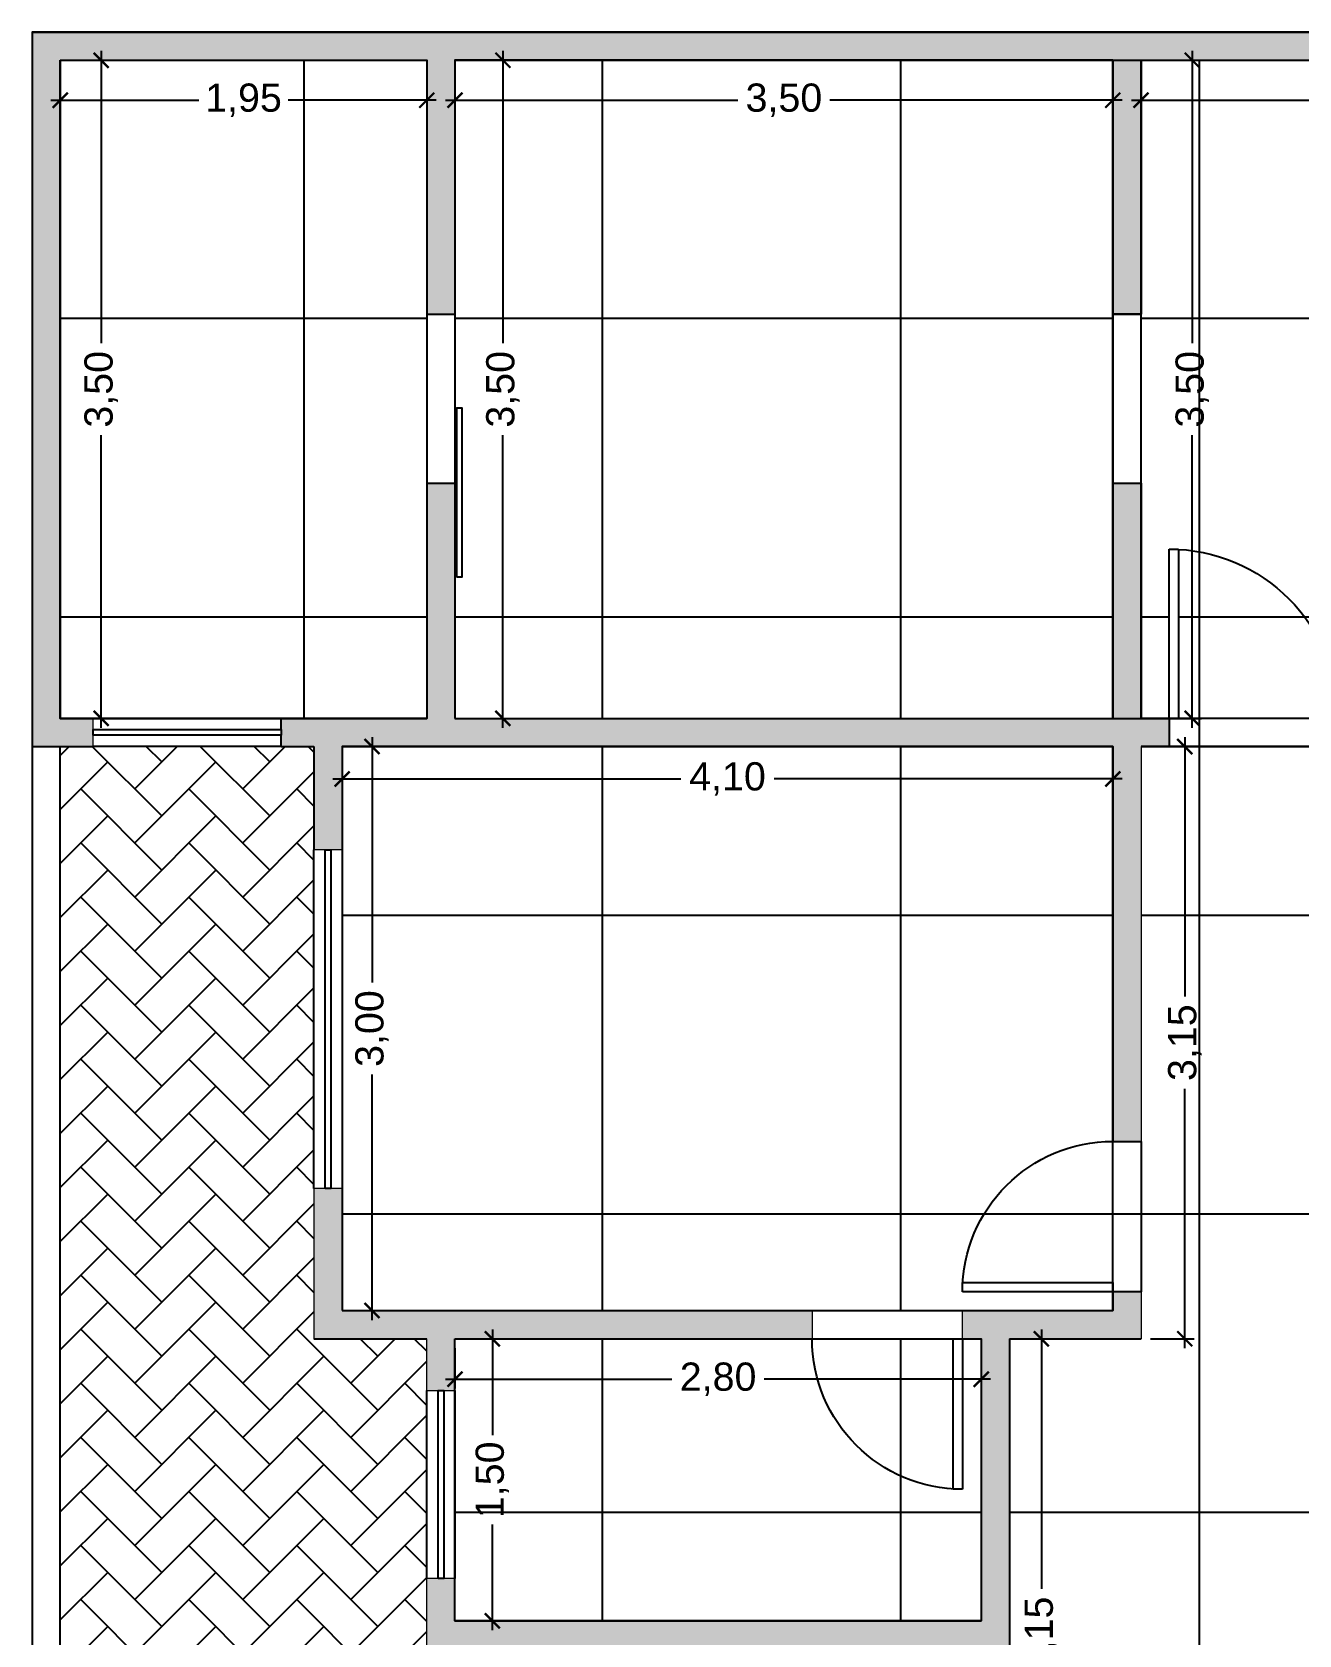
# Model space of a CAD drawing. Header units: metres. Extents: x 2690 to 3939, y 743 to 1123.
# Drawn here: x 3899.04 to 3905.78, y 791.51 to 800.04 of the extents above; entities that cross this region are included whole.
import ezdxf

# ---------------------------------------------------------------- set-up
doc = ezdxf.new("R2010")
doc.units = ezdxf.units.M
doc.set_wipeout_variables(frame=1)
doc.header["$PDMODE"] = 35
for name, color, linetype in [('001', 1, 'Continuous'), ('01', 1, 'Continuous'), ('02', 2, 'Continuous'), ('03', 3, 'Continuous'), ('04', 4, 'Continuous'), ('_a const_hum', 253, 'Continuous'), ('_parede int', 4, 'Continuous'), ('A CONSTRUIR', 10, 'Continuous'), ('caixilho', 2, 'Continuous')]:
    doc.layers.add(name, color=color, linetype=linetype)
doc.layers.add('ALVENARIA', color=4, linetype='Continuous', lineweight=18)
doc.styles.add('ARIAL', font='arial.ttf')
doc.dimstyles.new('SALVADOR 1-100 LC', dxfattribs={"dimtxt": 0.15, "dimasz": 0.08, "dimexe": 0.05, "dimexo": 0.05, "dimgap": 0.05, "dimtad": 0, "dimzin": 0, "dimtxsty": 'ARIAL', "dimblk": 'ARCHTICK', "dimcen": 0, "dimdle": 0.05, "dimclrd": 252, "dimclre": 252, "dimclrt": 2, "dimadec": 0, "dimazin": 0, "dimtfac": 1, "dimtofl": 0, "dimtmove": 0, "dimatfit": 3, "dimldrblk": 'OPEN30', "dimfxl": 0, "dimtolj": 1, "dimtzin": 0, "dimlwd": 25, "dimlwe": 25, "dimarcsym": 0})

# ---------------------------------------------------------------- blocks, each defined once
blk = doc.blocks.new('*U4')
at = {"layer": '02'}
for p, q in [((-0.05, 0.8), (-0.05, 0)), ((0, 0.8), (-0.05, 0.8)), ((0, 0), (0, 0.8)), ((-0.05, 0), (0, 0))]:
    blk.add_line(p, q, dxfattribs=at)
at = {"layer": '02', "ltscale": 0.05}
blk.add_arc((0, 0), 0.8, 90, 180, dxfattribs=at)
blk = doc.blocks.new('*U3')
at = {"layer": '02'}
for p, q in [((-0.05, 0.9), (-0.05, 0)), ((0, 0.9), (-0.05, 0.9)), ((0, 0), (0, 0.9)), ((-0.05, 0), (0, 0))]:
    blk.add_line(p, q, dxfattribs=at)
at = {"layer": '02', "ltscale": 0.05}
blk.add_arc((0, 0), 0.9, 90, 180, dxfattribs=at)
blk = doc.blocks.new('_ArchTick')
at = {"color": 0, "linetype": 'ByBlock', "const_width": 0.15}
blk.add_lwpolyline([(-0.5, -0.5), (0.5, 0.5)], dxfattribs=at)
blk = doc.blocks.new('*D699')
at = {"layer": '001', "color": 252, "linetype": 'Continuous', "lineweight": 25, "transparency": 16777216}
for p, q in [((3901.3406, 793.0857), (3901.5395, 793.0857)), ((3901.4895, 793.1357), (3901.4895, 792.5732)), ((3901.4895, 791.5357), (3901.4895, 792.0982)), ((3901.3406, 791.5857), (3901.5395, 791.5857))]:
    blk.add_line(p, q, dxfattribs=at)
at = {"layer": 'DEFPOINTS', "color": 0, "transparency": 16777216}
for p in [(3901.2906, 793.0857), (3901.4895, 793.0857), (3901.2906, 791.5857)]:
    blk.add_point(p, dxfattribs=at)
at = {"layer": '001', "color": 252, "lineweight": 25, "transparency": 16777216, "xscale": 0.08, "yscale": 0.08, "zscale": 0.08}
for p, rotation in [((3901.4895, 793.0857), 90), ((3901.4895, 791.5857), 270)]:
    blk.add_blockref('_ArchTick', p, dxfattribs=dict(at, rotation=rotation))
at = {"layer": '001', "color": 2, "transparency": 16777216, "insert": (3901.4895, 792.3357), "char_height": 0.15, "attachment_point": 5, "rotation": 90, "style": 'ARIAL'}
blk.add_mtext('\\A1;1,50', dxfattribs=at)
blk = doc.blocks.new('_Open30')
at = {"color": 0, "linetype": 'ByBlock', "lineweight": -2}
for p, q in [((-1, 0.27), (0, 0)), ((0, 0), (-1, -0.27)), ((0, 0), (-1, 0))]:
    blk.add_line(p, q, dxfattribs=at)
blk = doc.blocks.new('*D700')
at = {"layer": '001', "color": 252, "linetype": 'Continuous', "lineweight": 25, "transparency": 16777216}
for p, q in [((3901.2906, 793.0357), (3901.2906, 792.8206)), ((3904.0906, 793.0357), (3904.0906, 792.8206)), ((3901.2406, 792.8706), (3902.4447, 792.8706)), ((3904.1406, 792.8706), (3902.9364, 792.8706))]:
    blk.add_line(p, q, dxfattribs=at)
at = {"layer": 'DEFPOINTS', "color": 0, "transparency": 16777216}
for p in [(3901.2906, 793.0857), (3904.0906, 793.0857), (3904.0906, 792.8706)]:
    blk.add_point(p, dxfattribs=at)
at = {"layer": '001', "color": 252, "lineweight": 25, "transparency": 16777216, "xscale": 0.08, "yscale": 0.08, "zscale": 0.08, "rotation": 180}
blk.add_blockref('_ArchTick', (3901.2906, 792.8706), dxfattribs=at)
at = {"layer": '001', "color": 252, "lineweight": 25, "transparency": 16777216, "xscale": 0.08, "yscale": 0.08, "zscale": 0.08}
blk.add_blockref('_ArchTick', (3904.0906, 792.8706), dxfattribs=at)
at = {"layer": '001', "color": 2, "transparency": 16777216, "insert": (3902.6906, 792.8706), "char_height": 0.15, "attachment_point": 5, "style": 'ARIAL'}
blk.add_mtext('\\A1;2,80', dxfattribs=at)
blk = doc.blocks.new('*D701')
at = {"layer": '001', "color": 252, "linetype": 'Continuous', "lineweight": 25, "transparency": 16777216}
for p, q in [((3900.7406, 796.2357), (3900.8993, 796.2357)), ((3900.8493, 796.2857), (3900.8493, 794.9802)), ((3900.8493, 793.1857), (3900.8493, 794.4912)), ((3900.7406, 793.2357), (3900.8993, 793.2357))]:
    blk.add_line(p, q, dxfattribs=at)
at = {"layer": 'DEFPOINTS', "color": 0, "transparency": 16777216}
for p in [(3900.6906, 796.2357), (3900.8493, 796.2357), (3900.6906, 793.2357)]:
    blk.add_point(p, dxfattribs=at)
at = {"layer": '001', "color": 252, "lineweight": 25, "transparency": 16777216, "xscale": 0.08, "yscale": 0.08, "zscale": 0.08}
for p, rotation in [((3900.8493, 796.2357), 90), ((3900.8493, 793.2357), 270)]:
    blk.add_blockref('_ArchTick', p, dxfattribs=dict(at, rotation=rotation))
at = {"layer": '001', "color": 2, "transparency": 16777216, "insert": (3900.8493, 794.7357), "char_height": 0.15, "attachment_point": 5, "rotation": 90, "style": 'ARIAL'}
blk.add_mtext('\\A1;3,00', dxfattribs=at)
blk = doc.blocks.new('*D702')
at = {"layer": '001', "color": 252, "linetype": 'Continuous', "lineweight": 25, "transparency": 16777216}
for p, q in [((3900.6906, 796.1857), (3900.6906, 796.0133)), ((3904.7906, 796.1857), (3904.7906, 796.0133)), ((3900.6406, 796.0633), (3902.493, 796.0633)), ((3904.8406, 796.0633), (3902.9881, 796.0633))]:
    blk.add_line(p, q, dxfattribs=at)
at = {"layer": 'DEFPOINTS', "color": 0, "transparency": 16777216}
for p in [(3900.6906, 796.2357), (3904.7906, 796.2357), (3904.7906, 796.0633)]:
    blk.add_point(p, dxfattribs=at)
at = {"layer": '001', "color": 252, "lineweight": 25, "transparency": 16777216, "xscale": 0.08, "yscale": 0.08, "zscale": 0.08, "rotation": 180}
blk.add_blockref('_ArchTick', (3900.6906, 796.0633), dxfattribs=at)
at = {"layer": '001', "color": 252, "lineweight": 25, "transparency": 16777216, "xscale": 0.08, "yscale": 0.08, "zscale": 0.08}
blk.add_blockref('_ArchTick', (3904.7906, 796.0633), dxfattribs=at)
at = {"layer": '001', "color": 2, "transparency": 16777216, "insert": (3902.7406, 796.0633), "char_height": 0.15, "attachment_point": 5, "style": 'ARIAL'}
blk.add_mtext('\\A1;4,10', dxfattribs=at)
blk = doc.blocks.new('*D708')
at = {"layer": '001', "color": 252, "linetype": 'Continuous', "lineweight": 25, "transparency": 16777216}
for p, q in [((3904.2906, 793.0857), (3904.4605, 793.0857)), ((3904.4105, 793.1357), (3904.4105, 791.756)), ((3904.4105, 789.8857), (3904.4105, 791.2654)), ((3904.2906, 789.9357), (3904.4605, 789.9357))]:
    blk.add_line(p, q, dxfattribs=at)
at = {"layer": 'DEFPOINTS', "color": 0, "transparency": 16777216}
for p in [(3904.2406, 793.0857), (3904.4105, 793.0857), (3904.2406, 789.9357)]:
    blk.add_point(p, dxfattribs=at)
at = {"layer": '001', "color": 252, "lineweight": 25, "transparency": 16777216, "xscale": 0.08, "yscale": 0.08, "zscale": 0.08}
for p, rotation in [((3904.4105, 793.0857), 90), ((3904.4105, 789.9357), 270)]:
    blk.add_blockref('_ArchTick', p, dxfattribs=dict(at, rotation=rotation))
at = {"layer": '001', "color": 2, "transparency": 16777216, "insert": (3904.4105, 791.5107), "char_height": 0.15, "attachment_point": 5, "rotation": 90, "style": 'ARIAL'}
blk.add_mtext('\\A1;3,15', dxfattribs=at)
blk = doc.blocks.new('*D704')
at = {"layer": '001', "color": 252, "linetype": 'Continuous', "lineweight": 25, "transparency": 16777216}
for p, q in [((3904.9906, 796.2357), (3905.2235, 796.2357)), ((3905.1735, 796.2857), (3905.1735, 794.906)), ((3905.1735, 793.0357), (3905.1735, 794.4154)), ((3904.9906, 793.0857), (3905.2235, 793.0857))]:
    blk.add_line(p, q, dxfattribs=at)
at = {"layer": 'DEFPOINTS', "color": 0, "transparency": 16777216}
for p in [(3904.9406, 796.2357), (3905.1735, 796.2357), (3904.9406, 793.0857)]:
    blk.add_point(p, dxfattribs=at)
at = {"layer": '001', "color": 252, "lineweight": 25, "transparency": 16777216, "xscale": 0.08, "yscale": 0.08, "zscale": 0.08}
for p, rotation in [((3905.1735, 796.2357), 90), ((3905.1735, 793.0857), 270)]:
    blk.add_blockref('_ArchTick', p, dxfattribs=dict(at, rotation=rotation))
at = {"layer": '001', "color": 2, "transparency": 16777216, "insert": (3905.1735, 794.6607), "char_height": 0.15, "attachment_point": 5, "rotation": 90, "style": 'ARIAL'}
blk.add_mtext('\\A1;3,15', dxfattribs=at)
blk = doc.blocks.new('*D713')
at = {"layer": '001', "color": 252, "linetype": 'Continuous', "lineweight": 25, "transparency": 16777216}
for p, q in [((3905.213, 799.9357), (3905.213, 798.3802)), ((3904.9906, 799.8857), (3905.263, 799.8857)), ((3905.213, 796.3357), (3905.213, 797.8912)), ((3904.9906, 796.3857), (3905.263, 796.3857))]:
    blk.add_line(p, q, dxfattribs=at)
at = {"layer": 'DEFPOINTS', "color": 0, "transparency": 16777216}
for p in [(3904.9406, 799.8857), (3905.213, 799.8857), (3904.9406, 796.3857)]:
    blk.add_point(p, dxfattribs=at)
at = {"layer": '001', "color": 252, "lineweight": 25, "transparency": 16777216, "xscale": 0.08, "yscale": 0.08, "zscale": 0.08}
for p, rotation in [((3905.213, 799.8857), 90), ((3905.213, 796.3857), 270)]:
    blk.add_blockref('_ArchTick', p, dxfattribs=dict(at, rotation=rotation))
at = {"layer": '001', "color": 2, "transparency": 16777216, "insert": (3905.213, 798.1357), "char_height": 0.15, "attachment_point": 5, "rotation": 90, "style": 'ARIAL'}
blk.add_mtext('\\A1;3,50', dxfattribs=at)
blk = doc.blocks.new('*D714')
at = {"layer": '001', "color": 252, "linetype": 'Continuous', "lineweight": 25, "transparency": 16777216}
for p, q in [((3904.9406, 799.8357), (3904.9406, 799.6231)), ((3909.5906, 799.8357), (3909.5906, 799.6231)), ((3904.8906, 799.6731), (3907.0172, 799.6731)), ((3909.6406, 799.6731), (3907.514, 799.6731))]:
    blk.add_line(p, q, dxfattribs=at)
at = {"layer": 'DEFPOINTS', "color": 0, "transparency": 16777216}
for p in [(3904.9406, 799.8857), (3909.5906, 799.8857), (3909.5906, 799.6731)]:
    blk.add_point(p, dxfattribs=at)
at = {"layer": '001', "color": 252, "lineweight": 25, "transparency": 16777216, "xscale": 0.08, "yscale": 0.08, "zscale": 0.08, "rotation": 180}
blk.add_blockref('_ArchTick', (3904.9406, 799.6731), dxfattribs=at)
at = {"layer": '001', "color": 252, "lineweight": 25, "transparency": 16777216, "xscale": 0.08, "yscale": 0.08, "zscale": 0.08}
blk.add_blockref('_ArchTick', (3909.5906, 799.6731), dxfattribs=at)
at = {"layer": '001', "color": 2, "transparency": 16777216, "insert": (3907.2656, 799.6731), "char_height": 0.15, "attachment_point": 5, "style": 'ARIAL'}
blk.add_mtext('\\A1;4,65', dxfattribs=at)
blk = doc.blocks.new('*D715')
at = {"layer": '001', "color": 252, "linetype": 'Continuous', "lineweight": 25, "transparency": 16777216}
for p, q in [((3901.2906, 799.8357), (3901.2906, 799.6231)), ((3904.7906, 799.8357), (3904.7906, 799.6231)), ((3901.2406, 799.6731), (3902.796, 799.6731)), ((3904.8406, 799.6731), (3903.2851, 799.6731))]:
    blk.add_line(p, q, dxfattribs=at)
at = {"layer": 'DEFPOINTS', "color": 0, "transparency": 16777216}
for p in [(3901.2906, 799.8857), (3904.7906, 799.8857), (3904.7906, 799.6731)]:
    blk.add_point(p, dxfattribs=at)
at = {"layer": '001', "color": 252, "lineweight": 25, "transparency": 16777216, "xscale": 0.08, "yscale": 0.08, "zscale": 0.08, "rotation": 180}
blk.add_blockref('_ArchTick', (3901.2906, 799.6731), dxfattribs=at)
at = {"layer": '001', "color": 252, "lineweight": 25, "transparency": 16777216, "xscale": 0.08, "yscale": 0.08, "zscale": 0.08}
blk.add_blockref('_ArchTick', (3904.7906, 799.6731), dxfattribs=at)
at = {"layer": '001', "color": 2, "transparency": 16777216, "insert": (3903.0406, 799.6731), "char_height": 0.15, "attachment_point": 5, "style": 'ARIAL'}
blk.add_mtext('\\A1;3,50', dxfattribs=at)
blk = doc.blocks.new('*D716')
at = {"layer": '001', "color": 252, "linetype": 'Continuous', "lineweight": 25, "transparency": 16777216}
for p, q in [((3901.5455, 799.9357), (3901.5455, 798.3802)), ((3901.3406, 799.8857), (3901.5955, 799.8857)), ((3901.5455, 796.3357), (3901.5455, 797.8912)), ((3901.3406, 796.3857), (3901.5955, 796.3857))]:
    blk.add_line(p, q, dxfattribs=at)
at = {"layer": 'DEFPOINTS', "color": 0, "transparency": 16777216}
for p in [(3901.2906, 799.8857), (3901.2906, 796.3857), (3901.5455, 796.3857)]:
    blk.add_point(p, dxfattribs=at)
at = {"layer": '001', "color": 252, "lineweight": 25, "transparency": 16777216, "xscale": 0.08, "yscale": 0.08, "zscale": 0.08}
for p, rotation in [((3901.5455, 799.8857), 90), ((3901.5455, 796.3857), 270)]:
    blk.add_blockref('_ArchTick', p, dxfattribs=dict(at, rotation=rotation))
at = {"layer": '001', "color": 2, "transparency": 16777216, "insert": (3901.5455, 798.1357), "char_height": 0.15, "attachment_point": 5, "rotation": 90, "style": 'ARIAL'}
blk.add_mtext('\\A1;3,50', dxfattribs=at)
blk = doc.blocks.new('*D717')
at = {"layer": '001', "color": 252, "linetype": 'Continuous', "lineweight": 25, "transparency": 16777216}
for p, q in [((3899.1906, 799.8357), (3899.1906, 799.6231)), ((3901.1406, 799.8357), (3901.1406, 799.6231)), ((3899.1406, 799.6731), (3899.9272, 799.6731)), ((3901.1906, 799.6731), (3900.4039, 799.6731))]:
    blk.add_line(p, q, dxfattribs=at)
at = {"layer": 'DEFPOINTS', "color": 0, "transparency": 16777216}
for p in [(3899.1906, 799.8857), (3901.1406, 799.8857), (3901.1406, 799.6731)]:
    blk.add_point(p, dxfattribs=at)
at = {"layer": '001', "color": 252, "lineweight": 25, "transparency": 16777216, "xscale": 0.08, "yscale": 0.08, "zscale": 0.08, "rotation": 180}
blk.add_blockref('_ArchTick', (3899.1906, 799.6731), dxfattribs=at)
at = {"layer": '001', "color": 252, "lineweight": 25, "transparency": 16777216, "xscale": 0.08, "yscale": 0.08, "zscale": 0.08}
blk.add_blockref('_ArchTick', (3901.1406, 799.6731), dxfattribs=at)
at = {"layer": '001', "color": 2, "transparency": 16777216, "insert": (3900.1656, 799.6731), "char_height": 0.15, "attachment_point": 5, "style": 'ARIAL'}
blk.add_mtext('\\A1;1,95', dxfattribs=at)
blk = doc.blocks.new('*D718')
at = {"layer": '001', "color": 252, "linetype": 'Continuous', "lineweight": 25, "transparency": 16777216}
for p, q in [((3899.4081, 799.9357), (3899.4081, 798.3802)), ((3899.2406, 799.8857), (3899.4581, 799.8857)), ((3899.4081, 796.3357), (3899.4081, 797.8912)), ((3899.2406, 796.3857), (3899.4581, 796.3857))]:
    blk.add_line(p, q, dxfattribs=at)
at = {"layer": 'DEFPOINTS', "color": 0, "transparency": 16777216}
for p in [(3899.1906, 799.8857), (3899.1906, 796.3857), (3899.4081, 796.3857)]:
    blk.add_point(p, dxfattribs=at)
at = {"layer": '001', "color": 252, "lineweight": 25, "transparency": 16777216, "xscale": 0.08, "yscale": 0.08, "zscale": 0.08}
for p, rotation in [((3899.4081, 799.8857), 90), ((3899.4081, 796.3857), 270)]:
    blk.add_blockref('_ArchTick', p, dxfattribs=dict(at, rotation=rotation))
at = {"layer": '001', "color": 2, "transparency": 16777216, "insert": (3899.4081, 798.1357), "char_height": 0.15, "attachment_point": 5, "rotation": 90, "style": 'ARIAL'}
blk.add_mtext('\\A1;3,50', dxfattribs=at)

msp = doc.modelspace()

# ---------------------------------------------------------------- hatches: boundary and pattern name
at = {"layer": '001', "true_color": 0x939598}
h = msp.add_hatch(dxfattribs=at)
h.set_pattern_fill('NET', color=252, scale=0.5)
h.paths.add_polyline_path([(3918.5284, 793.4357), (3917.2406, 793.4357), (3917.2406, 798.8857), (3916.7406, 798.8857), (3916.7406, 792.8857), (3912.9406, 792.8857), (3912.9406, 798.8857), (3910.9406, 798.8857), (3910.9406, 799.8857), (3910.7406, 799.8857), (3910.7406, 792.4857), (3911.3406, 792.4857), (3911.3406, 784.2048), (3912.3406, 784.2048), (3912.3406, 783.9048, -0.398025), (3913.2392, 783.0548), (3913.2406, 783.0548), (3913.2406, 783.0048), (3912.3406, 783.0048), (3912.3406, 782.9048), (3913.6334, 782.9048)])
h.paths.add_polyline_path([(3910.7406, 799.8857), (3909.7406, 799.8857), (3909.7406, 799.4107), (3909.7406, 796.7107), (3909.7406, 796.2357), (3909.7406, 796.0857), (3909.7406, 794.1857), (3909.7406, 793.8857), (3909.7406, 793.3857), (3909.7406, 792.5857), (3909.7406, 792.4857), (3910.7406, 792.4857)])
h.paths.add_polyline_path([(3911.3406, 792.4857), (3910.7406, 792.4857), (3910.3406, 792.4857), (3910.3406, 792.3357), (3910.3406, 787.8357), (3910.3406, 787.4357), (3910.3406, 784.4357), (3910.3406, 784.2048), (3911.3406, 784.2048)])
h.paths.add_polyline_path([(3910.3406, 792.3357), (3910.3406, 792.4857), (3909.7406, 792.4857), (3909.7406, 792.3357), (3906.2906, 792.3357), (3906.2906, 787.8357), (3906.9906, 787.8357), (3909.9906, 787.8357), (3910.3406, 787.8357)])
h.paths.add_polyline_path([(3906.5906, 779.5357), (3906.4406, 779.5357), (3906.4406, 780.1357), (3906.2906, 780.1357), (3905.0906, 780.1357), (3904.9406, 780.1357), (3904.6656, 780.1357), (3903.7562, 780.1357), (3903.7562, 780.0857), (3903.6562, 780.0857), (3903.6562, 780.1357), (3900.1406, 780.1357, -0.396012), (3899.3906, 779.3373), (3899.3906, 779.3357), (3899.3406, 779.3357), (3899.3406, 780.1357), (3899.1906, 780.1357), (3899.1906, 775.0357), (3906.5906, 775.0357)])
h.paths.add_polyline_path([(3900.1406, 780.1357), (3900.1406, 780.2857), (3899.3406, 780.2857), (3899.3406, 780.1357), (3899.3906, 780.1357), (3899.3906, 779.3373, 0.396012)])
at = {"layer": '001', "true_color": 0x636466}
h = msp.add_hatch(dxfattribs=at)
h.set_pattern_fill('NET', color=251, scale=0.5)
h.paths.add_polyline_path([(3906.2905, 794.9357), (3906.2905, 794.1347), (3906.1406, 794.1347), (3906.1406, 787.8357), (3904.9406, 787.8357), (3904.9406, 788.8857), (3904.7906, 788.8857), (3904.7906, 786.7857), (3900.6906, 786.7857), (3900.6906, 789.7857), (3904.7906, 789.7857), (3904.7906, 789.6857), (3904.9406, 789.6857), (3904.9406, 789.9357), (3904.2406, 789.9357), (3904.2406, 793.0857), (3904.9406, 793.0857), (3904.9406, 793.3357), (3904.7906, 793.3357), (3904.7906, 793.2357), (3900.6906, 793.2357), (3900.6906, 796.2357), (3904.7906, 796.2357), (3904.7906, 794.1357), (3904.9406, 794.1357), (3904.9406, 796.2357), (3905.0906, 796.2357), (3905.0906, 796.3857), (3905.9906, 796.3857), (3905.9906, 796.2357), (3906.1406, 796.2357), (3906.1406, 794.9357)])
h.paths.add_polyline_path([(3905.2927, 787.8699), (3905.7756, 787.8699), (3905.7756, 788.179), (3905.2927, 788.179)], flags=24)
h.paths.add_polyline_path([(3902.5028, 789.4593), (3902.9857, 789.4593), (3902.9857, 789.7684), (3902.5028, 789.7684)], flags=24)
h.paths.add_polyline_path([(3905.2657, 788.6462), (3905.2657, 789.1291), (3904.9566, 789.1291), (3904.9566, 788.6462)], flags=24)
h.paths.add_polyline_path([(3904.3498, 790.0044), (3904.8326, 790.0044), (3904.8326, 790.3135), (3904.3498, 790.3135)], flags=24)
h.paths.add_polyline_path([(3904.5526, 791.2691), (3904.5526, 791.7519), (3904.2435, 791.7519), (3904.2435, 791.2691)], flags=24)
h.paths.add_polyline_path([(3902.5028, 795.9212), (3902.9857, 795.9212), (3902.9857, 796.2304), (3902.5028, 796.2304)], flags=24)
h.paths.add_polyline_path([(3905.3155, 794.4191), (3905.3155, 794.9019), (3905.0064, 794.9019), (3905.0064, 794.4191)], flags=24)
h.paths.add_polyline_path([(3906.1707, 791.795), (3906.1707, 792.2779), (3905.8616, 792.2779), (3905.8616, 791.795)], flags=25)
h = msp.add_hatch(dxfattribs=at)
h.set_pattern_fill('AR-HBONE', color=251, scale=0.002)
h.paths.add_polyline_path([(3901.1406, 791.1607), (3901.1406, 791.8107), (3901.1406, 792.8107), (3901.1406, 793.0857), (3900.5406, 793.0857), (3900.5406, 793.8857), (3900.5406, 795.6857), (3900.5406, 796.2357), (3900.3656, 796.2357), (3899.3656, 796.2357), (3899.1906, 796.2357), (3899.1906, 780.2857), (3899.3406, 780.2857), (3900.1406, 780.2857), (3900.5406, 780.2857), (3900.5406, 780.3857), (3900.5406, 782.1857), (3900.5406, 782.2857), (3900.5406, 783.7607), (3900.5406, 786.1107), (3900.5406, 787.417), (3900.5406, 789.217), (3900.5406, 789.9357), (3901.1406, 789.9357), (3901.1406, 790.1607)])
h = msp.add_hatch(dxfattribs=at)
h.set_pattern_fill('NET', color=251, scale=0.5)
h.paths.add_polyline_path([(3910.1906, 784.4857), (3910.1906, 787.4357), (3910.1906, 787.6857), (3909.9906, 787.6857), (3906.9906, 787.6857), (3905.9406, 787.6857), (3905.9406, 787.8357), (3905.0406, 787.8357), (3905.0406, 787.6857), (3904.9406, 787.6857), (3904.9406, 786.6357), (3904.9406, 782.4357), (3904.9406, 780.2857), (3905.0935, 780.2857), (3905.0935, 781.4857), (3905.1535, 781.4857), (3905.1535, 781.4842, -0.399638), (3906.2935, 780.2857), (3906.5906, 780.2857), (3906.5906, 779.6857), (3910.1906, 779.6857), (3910.1906, 780.2357), (3910.1906, 782.7357)])
h.paths.add_polyline_path([(3905.1535, 781.4842), (3905.1535, 780.2857), (3906.2935, 780.2857, 0.399638)], flags=17)
h.paths.add_polyline_path([(3904.7906, 782.2857), (3903.5906, 782.2857), (3903.5906, 782.1857), (3904.2906, 782.1857), (3904.2906, 782.1357), (3904.2888, 782.1357, -0.393426), (3903.5906, 781.4857), (3903.5906, 780.2857), (3903.6562, 780.2857), (3903.6562, 780.3363), (3903.6529, 780.3363, -0.414214), (3903.6262, 780.363), (3903.6262, 780.4696, -0.414214), (3903.6529, 780.4963), (3903.7595, 780.4963, -0.414214), (3903.7862, 780.4696), (3903.7862, 780.363, -0.414214), (3903.7595, 780.3363), (3903.7562, 780.3363), (3903.7562, 780.2857), (3904.7906, 780.2857)])
h.paths.add_polyline_path([(3903.4406, 782.2857), (3900.6906, 782.2857), (3900.6906, 780.2857), (3903.4406, 780.2857)])
h.paths.add_polyline_path([(3904.2888, 782.1357), (3903.5906, 782.1357), (3903.5906, 781.4857, 0.393426)], flags=17)
h.paths.add_polyline_path([(3904.9406, 786.6357), (3900.6906, 786.6357), (3900.6906, 782.4357), (3904.9406, 782.4357)])
h.paths.add_polyline_path([(3903.8929, 782.534), (3903.8929, 782.465), (3902.9218, 782.465), (3902.9218, 782.534)], flags=16)
h.paths.add_polyline_path([(3904.7906, 788.8857, -0.396012), (3903.9921, 789.6357), (3903.9906, 789.6357), (3903.9906, 789.6857), (3904.7906, 789.6857), (3904.7906, 789.7857), (3900.6906, 789.7857), (3900.6906, 786.7857), (3904.7906, 786.7857)])
h.paths.add_polyline_path([(3904.7906, 789.6357), (3903.9921, 789.6357, 0.396012), (3904.7906, 788.8857)], flags=17)
h.paths.add_polyline_path([(3904.5526, 791.2691), (3904.5526, 791.7519), (3904.2435, 791.7519), (3904.2435, 791.2691)], flags=9)
h.paths.add_polyline_path([(3902.5028, 795.9212), (3902.9857, 795.9212), (3902.9857, 796.2304), (3902.5028, 796.2304)], flags=9)
h.paths.add_polyline_path([(3905.3155, 794.4191), (3905.3155, 794.9019), (3905.0064, 794.9019), (3905.0064, 794.4191)], flags=9)
h.paths.add_polyline_path([(3906.1707, 791.795), (3906.1707, 792.2779), (3905.8616, 792.2779), (3905.8616, 791.795)], flags=9)
h.paths.add_polyline_path([(3905.2927, 787.8699), (3905.7756, 787.8699), (3905.7756, 788.179), (3905.2927, 788.179)], flags=9)
h.paths.add_polyline_path([(3902.5028, 789.4593), (3902.9857, 789.4593), (3902.9857, 789.7684), (3902.5028, 789.7684)], flags=24)
h.paths.add_polyline_path([(3904.3498, 790.0044), (3904.8326, 790.0044), (3904.8326, 790.3135), (3904.3498, 790.3135)], flags=9)
h.paths.add_polyline_path([(3905.2657, 788.6462), (3905.2657, 789.1291), (3904.9566, 789.1291), (3904.9566, 788.6462)], flags=9)
at = {"layer": 'A CONSTRUIR'}
h = msp.add_hatch(color=256, dxfattribs=at)
h.dxf.hatch_style = 1
h.paths.add_polyline_path([(3909.7406, 800.0357), (3902.2406, 800.0357), (3899.0406, 800.0357), (3899.0406, 796.2357), (3899.3656, 796.2357), (3899.3656, 796.3857), (3899.1906, 796.3857), (3899.1906, 799.8857), (3901.1406, 799.8857), (3901.1406, 798.5357), (3901.2906, 798.5357), (3901.2906, 799.8857), (3909.5906, 799.8857), (3909.5906, 799.4107), (3909.7406, 799.4107)])
h = msp.add_hatch(color=256, dxfattribs=at)
h.dxf.hatch_style = 1
h.paths.add_polyline_path([(3904.9406, 799.8857), (3904.7906, 799.8857), (3904.7906, 798.5357), (3904.9406, 798.5357)])
h = msp.add_hatch(color=256, dxfattribs=at)
h.dxf.hatch_style = 1
h.paths.add_polyline_path([(3905.0906, 796.3857), (3904.9406, 796.3857), (3901.2906, 796.3857), (3901.2906, 797.6357), (3901.1406, 797.6357), (3901.1406, 796.3857), (3900.3656, 796.3857), (3900.3656, 796.2357), (3900.5406, 796.2357), (3900.5406, 795.6857), (3900.6906, 795.6857), (3900.6906, 796.2357), (3904.7906, 796.2357), (3904.7906, 794.1357), (3904.9406, 794.1357), (3904.9406, 796.2357), (3905.0906, 796.2357)])
h = msp.add_hatch(color=256, dxfattribs=at)
h.dxf.hatch_style = 1
h.paths.add_polyline_path([(3904.9406, 797.6357), (3904.7906, 797.6357), (3904.7906, 796.3857), (3904.9406, 796.3857)])
h = msp.add_hatch(color=256, dxfattribs=at)
h.dxf.hatch_style = 1
h.paths.add_polyline_path([(3903.1906, 793.2357), (3900.6906, 793.2357), (3900.6906, 793.8857), (3900.5406, 793.8857), (3900.5406, 793.0857), (3901.1406, 793.0857), (3901.1406, 792.8107), (3901.2906, 792.8107), (3901.2906, 793.0857), (3903.1906, 793.0857)])
h = msp.add_hatch(color=256, dxfattribs=at)
h.dxf.hatch_style = 1
h.paths.add_polyline_path([(3904.9406, 793.3357), (3904.7906, 793.3357), (3904.7906, 793.2357), (3903.9906, 793.2357), (3903.9906, 793.0857), (3904.0906, 793.0857), (3904.0906, 791.5857), (3901.2906, 791.5857), (3901.2906, 791.8107), (3901.1406, 791.8107), (3901.1406, 791.1607), (3901.2906, 791.1607), (3901.2906, 791.4357), (3904.0906, 791.4357), (3904.0906, 789.9357), (3903.9906, 789.9357), (3903.9906, 789.7857), (3904.7906, 789.7857), (3904.7906, 789.6857), (3904.9406, 789.6857), (3904.9406, 789.9357), (3904.2406, 789.9357), (3904.2406, 793.0857), (3904.9406, 793.0857)])

# ---------------------------------------------------------------- linework, layer by layer
at = {"layer": '001'}
for points in [[(3899.1906, 799.8857), (3901.1406, 799.8857), (3901.1406, 796.3857), (3899.1906, 796.3857)], [(3901.2906, 796.3857), (3904.7906, 796.3857), (3904.7906, 799.8857), (3901.2906, 799.8857)], [(3904.9406, 799.8857), (3909.5906, 799.8857), (3909.5906, 796.3857), (3904.9406, 796.3857)], [(3900.6906, 793.2357), (3904.7906, 793.2357), (3904.7906, 796.2357), (3900.6906, 796.2357)], [(3901.2906, 793.0857), (3904.0906, 793.0857), (3904.0906, 791.5857), (3901.2906, 791.5857)]]:
    msp.add_lwpolyline(points, close=True, dxfattribs=at)
msp.add_lwpolyline([(3904.9406, 789.9357), (3904.9406, 787.8357), (3906.1406, 787.8357), (3906.1406, 796.2357), (3904.9406, 796.2357)], dxfattribs=at)
at = {"layer": '01'}
for p, q in [((3901.1406, 791.8107), (3901.1406, 792.8107)), ((3901.2906, 792.8107), (3901.2906, 791.8107))]:
    msp.add_line(p, q, dxfattribs=at)
for points in [[(3904.7906, 798.5357), (3904.7906, 797.6357), (3904.9406, 797.6357), (3904.9406, 798.5357)], [(3905.9906, 796.3857), (3905.0906, 796.3857), (3905.0906, 796.2357), (3905.9906, 796.2357)], [(3904.7906, 793.3357), (3904.7906, 794.1357), (3904.9406, 794.1357), (3904.9406, 793.3357)]]:
    msp.add_lwpolyline(points, close=True, dxfattribs=at)
at = {"layer": '02'}
msp.add_lwpolyline([(3921.7606, 800.0357), (3899.0406, 800.0357), (3899.0406, 770.0357), (3901.9006, 770.0357, 0.212628), (3910.2629, 775.297)], format="xyb", close=True, dxfattribs=at)
at = {"layer": '02', "ltscale": 0.05, "flags": 128}
msp.add_lwpolyline([(3900.6006, 793.8857), (3900.6006, 795.6857), (3900.6306, 795.6857), (3900.6306, 793.8857)], close=True, dxfattribs=at)
at = {"layer": '03'}
for p, q in [((3899.0406, 796.2357), (3899.0406, 780.2857)), ((3899.1906, 780.2857), (3899.1906, 796.2357))]:
    msp.add_line(p, q, dxfattribs=at)
at = {"layer": '04'}
for p, q in [((3899.0406, 800.0357), (3909.7406, 800.0357)), ((3901.1406, 799.8857), (3901.1406, 798.5357)), ((3901.2906, 799.8857), (3901.2906, 798.5357)), ((3904.7906, 799.8857), (3904.7906, 798.5357)), ((3904.9406, 799.8857), (3904.9406, 798.5357)), ((3901.1406, 798.5357), (3901.2906, 798.5357)), ((3904.7906, 798.5357), (3904.9406, 798.5357)), ((3901.1406, 797.6357), (3901.1406, 796.3857)), ((3901.1406, 797.6357), (3901.2906, 797.6357)), ((3901.2906, 797.6357), (3901.2906, 796.3857)), ((3904.7906, 797.6357), (3904.7906, 796.3857)), ((3904.7906, 797.6357), (3904.9406, 797.6357)), ((3904.9406, 797.6357), (3904.9406, 796.3857)), ((3899.1906, 796.3857), (3899.3656, 796.3857)), ((3900.3656, 796.3857), (3901.1406, 796.3857)), ((3900.3656, 796.2357), (3900.3656, 796.3857)), ((3901.2906, 796.3857), (3904.9406, 796.3857)), ((3904.9406, 796.3857), (3904.9406, 796.3857)), ((3899.0406, 796.2357), (3899.3656, 796.2357)), ((3900.3656, 796.2357), (3900.5406, 796.2357)), ((3900.5406, 796.2357), (3900.5406, 795.6857)), ((3900.6906, 796.2357), (3904.7906, 796.2357)), ((3900.6906, 796.2357), (3900.6906, 795.6857)), ((3904.7906, 796.2357), (3904.7906, 794.1357)), ((3900.5406, 796.1357), (3900.5406, 796.1357)), ((3904.7906, 793.3357), (3904.7906, 793.2357)), ((3900.6906, 793.2357), (3903.1906, 793.2357)), ((3903.9906, 793.2357), (3904.7906, 793.2357)), ((3900.5406, 793.0857), (3901.1406, 793.0857)), ((3901.2906, 793.0857), (3903.1906, 793.0857)), ((3903.9906, 793.0857), (3904.0906, 793.0857)), ((3904.0906, 793.0857), (3904.0906, 791.5857)), ((3904.2406, 793.0857), (3904.2406, 789.9357)), ((3904.2406, 793.0857), (3904.9406, 793.0857)), ((3901.2906, 791.5857), (3904.0906, 791.5857)), ((3901.2906, 791.5857), (3901.2906, 791.5857))]:
    msp.add_line(p, q, dxfattribs=at)
at = {"layer": '_a const_hum', "color": 4}
for p, q in [((3899.1906, 799.8857), (3901.1406, 799.8857)), ((3901.2906, 799.8857), (3909.5906, 799.8857)), ((3904.9406, 796.3857), (3905.0906, 796.3857)), ((3904.9406, 796.2357), (3905.0906, 796.2357)), ((3900.6906, 793.5357), (3900.6906, 793.5357))]:
    msp.add_line(p, q, dxfattribs=at)
at = {"layer": '_a const_hum', "color": 1}
for p, q in [((3899.3656, 796.3857), (3900.3656, 796.3857)), ((3900.3656, 796.2357), (3899.3656, 796.2357)), ((3900.5406, 793.8857), (3900.5406, 795.6857)), ((3900.6906, 795.6857), (3900.6906, 793.8857))]:
    msp.add_line(p, q, dxfattribs=at)
at = {"layer": '_parede int'}
for p, q in [((3899.0406, 800.0357), (3899.0406, 796.2357)), ((3899.1906, 799.8857), (3899.1906, 796.3857))]:
    msp.add_line(p, q, dxfattribs=at)
at = {"layer": 'ALVENARIA', "lineweight": 18}
for p, q in [((3899.3656, 796.2357), (3899.3656, 796.3857)), ((3901.1406, 792.8107), (3901.2906, 792.8107)), ((3901.2906, 791.8107), (3901.1406, 791.8107))]:
    msp.add_line(p, q, dxfattribs=at)
at = {"layer": 'ALVENARIA', "color": 4}
for p, q in [((3904.9406, 796.3857), (3904.9406, 796.3857)), ((3905.0906, 796.3857), (3905.0906, 796.2357)), ((3904.9406, 796.2357), (3904.9406, 794.1357)), ((3904.7906, 794.1357), (3904.9406, 794.1357)), ((3904.9406, 793.3357), (3904.7906, 793.3357)), ((3904.9406, 793.3357), (3904.9406, 793.0857)), ((3903.1906, 793.2357), (3903.1906, 793.0857)), ((3903.9906, 793.0857), (3903.9906, 793.2357))]:
    msp.add_line(p, q, dxfattribs=at)
at = {"layer": 'ALVENARIA'}
for p, q in [((3900.6906, 795.6857), (3900.5406, 795.6857)), ((3900.6906, 793.8857), (3900.5406, 793.8857)), ((3900.5406, 793.8857), (3900.5406, 793.0857)), ((3900.6906, 793.2357), (3900.6906, 793.8857)), ((3901.1406, 792.8107), (3901.1406, 793.0857)), ((3901.2906, 792.8107), (3901.2906, 793.0857)), ((3901.1406, 791.1607), (3901.1406, 791.8107)), ((3901.2906, 791.5857), (3901.2906, 791.8107))]:
    msp.add_line(p, q, dxfattribs=at)
at = {"layer": 'caixilho'}
msp.add_lwpolyline([(3901.2994, 797.1382), (3901.3294, 797.1382), (3901.3294, 798.0352), (3901.2994, 798.0352)], close=True, dxfattribs=at)

# ---------------------------------------------------------------- block references
at = {"layer": '02', "ltscale": 0.05, "xscale": -1}
msp.add_blockref('*U3', (3905.0906, 796.3857), dxfattribs=at)
for p, rotation in [((3904.7906, 793.3357), 90), ((3903.9906, 793.0857), 180)]:
    msp.add_blockref('*U4', p, dxfattribs=dict(at, rotation=rotation))

# ---------------------------------------------------------------- dimensions: what is measured, and where the dimension line sits
at = {"layer": '001'}
for base, p1, p2, picture, middle in [((3901.5455, 796.3857), (3901.2906, 799.8857), (3901.2906, 796.3857), '*D716', (3901.5455, 798.1357)), ((3905.213, 799.8857), (3904.9406, 796.3857), (3904.9406, 799.8857), '*D713', (3905.213, 798.1357)), ((3900.8493, 796.2357), (3900.6906, 793.2357), (3900.6906, 796.2357), '*D701', (3900.8493, 794.7357)), ((3905.1735, 796.2357), (3904.9406, 793.0857), (3904.9406, 796.2357), '*D704', (3905.1735, 794.6607)), ((3901.4895, 793.0857), (3901.2906, 791.5857), (3901.2906, 793.0857), '*D699', (3901.4895, 792.3357)), ((3904.4105, 793.0857), (3904.2406, 789.9357), (3904.2406, 793.0857), '*D708', (3904.4105, 791.5107))]:
    dim = msp.add_linear_dim(base=base, p1=p1, p2=p2, angle=90, dimstyle='SALVADOR 1-100 LC', dxfattribs=at)
    dim.commit()
    dim.dimension.update_dxf_attribs({"geometry": picture, "text_midpoint": middle})
for base, p1, p2, picture, middle in [((3901.1406, 799.6731), (3899.1906, 799.8857), (3901.1406, 799.8857), '*D717', (3900.1656, 799.6731)), ((3904.7906, 799.6731), (3901.2906, 799.8857), (3904.7906, 799.8857), '*D715', (3903.0406, 799.6731)), ((3909.5906, 799.6731), (3904.9406, 799.8857), (3909.5906, 799.8857), '*D714', (3907.2656, 799.6731)), ((3904.7906, 796.0633), (3900.6906, 796.2357), (3904.7906, 796.2357), '*D702', (3902.7406, 796.0633))]:
    dim = msp.add_linear_dim(base=base, p1=p1, p2=p2, dimstyle='SALVADOR 1-100 LC', dxfattribs=at)
    dim.commit()
    dim.dimension.update_dxf_attribs({"geometry": picture, "text_midpoint": middle})

# ---------------------------------------------------------------- next in the draw order: wipeouts: each hides what was drawn before it
at = {"color": 255}
msp.add_wipeout([(3900.3656, 796.2957), (3899.3656, 796.2957), (3899.3656, 796.3257), (3900.3656, 796.3257)], dxfattribs=at).dxf.layer = '01'

# ---------------------------------------------------------------- next in the draw order: hatches: boundary and pattern name
at = {"layer": '001', "true_color": 0x636466}
h = msp.add_hatch(dxfattribs=at)
h.set_pattern_fill('NET', color=251, scale=0.5)
h.paths.add_polyline_path([(3909.5906, 793.3857), (3909.5906, 793.8857), (3906.2906, 793.8857), (3906.2906, 792.4857), (3909.5906, 792.4857), (3909.5906, 792.5857), (3908.7906, 792.5857), (3908.7906, 792.6357), (3908.7921, 792.6357, -0.396012)])
h.paths.add_polyline_path([(3909.5906, 793.3857, 0.396012), (3908.7921, 792.6357), (3909.5906, 792.6357)], flags=17)
h.paths.add_polyline_path([(3909.5906, 796.2357), (3906.2906, 796.2357), (3906.2906, 794.9357, -0.396012), (3907.089, 794.1857), (3907.0906, 794.1857), (3907.0906, 794.1357), (3906.2906, 794.1357), (3906.2906, 794.0357), (3909.5906, 794.0357)])
h.paths.add_polyline_path([(3906.2906, 794.9357), (3906.2906, 794.1857), (3907.089, 794.1857, 0.396012)], flags=17)
h.paths.add_polyline_path([(3909.5906, 799.8857), (3904.9406, 799.8857), (3904.9406, 796.3857), (3905.0906, 796.3857), (3905.0906, 797.2857), (3905.1406, 797.2857), (3905.1406, 797.2843, -0.398025), (3905.9906, 796.3857), (3909.5906, 796.3857)])
h.paths.add_polyline_path([(3905.1406, 797.2843), (3905.1406, 796.3857), (3905.9906, 796.3857, 0.398025)], flags=17)
h.paths.add_polyline_path([(3904.7906, 799.8857), (3901.2906, 799.8857), (3901.2906, 798.0352), (3901.3294, 798.0352), (3901.3294, 797.1382), (3901.2906, 797.1382), (3901.2906, 796.3857), (3904.7906, 796.3857)])
h.paths.add_polyline_path([(3901.1406, 799.8857), (3899.1906, 799.8857), (3899.1906, 796.3857), (3901.1406, 796.3857)])
h.paths.add_polyline_path([(3904.0906, 793.0857), (3901.2906, 793.0857), (3901.2906, 791.5857), (3904.0906, 791.5857)])
h.paths.add_polyline_path([(3903.9406, 790.7341), (3903.9406, 790.7357), (3903.9906, 790.7357), (3903.9906, 789.9357), (3904.0906, 789.9357), (3904.0906, 791.4357), (3901.2906, 791.4357), (3901.2906, 789.9357), (3903.1906, 789.9357, -0.396012)])
h.paths.add_polyline_path([(3903.9406, 790.7341, 0.396012), (3903.1906, 789.9357), (3903.9406, 789.9357)], flags=17)

# ---------------------------------------------------------------- next in the draw order: linework, layer by layer
at = {"layer": '02', "ltscale": 0.05, "flags": 128}
msp.add_lwpolyline([(3900.3656, 796.2957), (3899.3656, 796.2957), (3899.3656, 796.3257), (3900.3656, 796.3257)], close=True, dxfattribs=at)

# ---------------------------------------------------------------- next in the draw order: dimensions: what is measured, and where the dimension line sits
at = {"layer": '001'}
dim = msp.add_linear_dim(base=(3899.4081, 796.3857), p1=(3899.1906, 799.8857), p2=(3899.1906, 796.3857), angle=90, dimstyle='SALVADOR 1-100 LC', dxfattribs=at)
dim.commit()
dim.dimension.update_dxf_attribs({"geometry": '*D718', "text_midpoint": (3899.4081, 798.1357)})

# ---------------------------------------------------------------- next in the draw order: wipeouts: each hides what was drawn before it
at = {"ltscale": 0.05}
msp.add_wipeout([(3901.2006, 791.8107), (3901.2006, 792.8107), (3901.2306, 792.8107), (3901.2306, 791.8107)], dxfattribs=at).dxf.layer = '02'

# ---------------------------------------------------------------- next in the draw order: linework, layer by layer
at = {"layer": '02', "ltscale": 0.05, "flags": 128}
msp.add_lwpolyline([(3901.2006, 791.8107), (3901.2006, 792.8107), (3901.2306, 792.8107), (3901.2306, 791.8107)], close=True, dxfattribs=at)

# ---------------------------------------------------------------- next in the draw order: dimensions: what is measured, and where the dimension line sits
at = {"layer": '001'}
dim = msp.add_linear_dim(base=(3904.0906, 792.8706), p1=(3901.2906, 793.0857), p2=(3904.0906, 793.0857), dimstyle='SALVADOR 1-100 LC', dxfattribs=at)
dim.commit()
dim.dimension.update_dxf_attribs({"geometry": '*D700', "text_midpoint": (3902.6906, 792.8706)})

doc.saveas('drawing.dxf')
